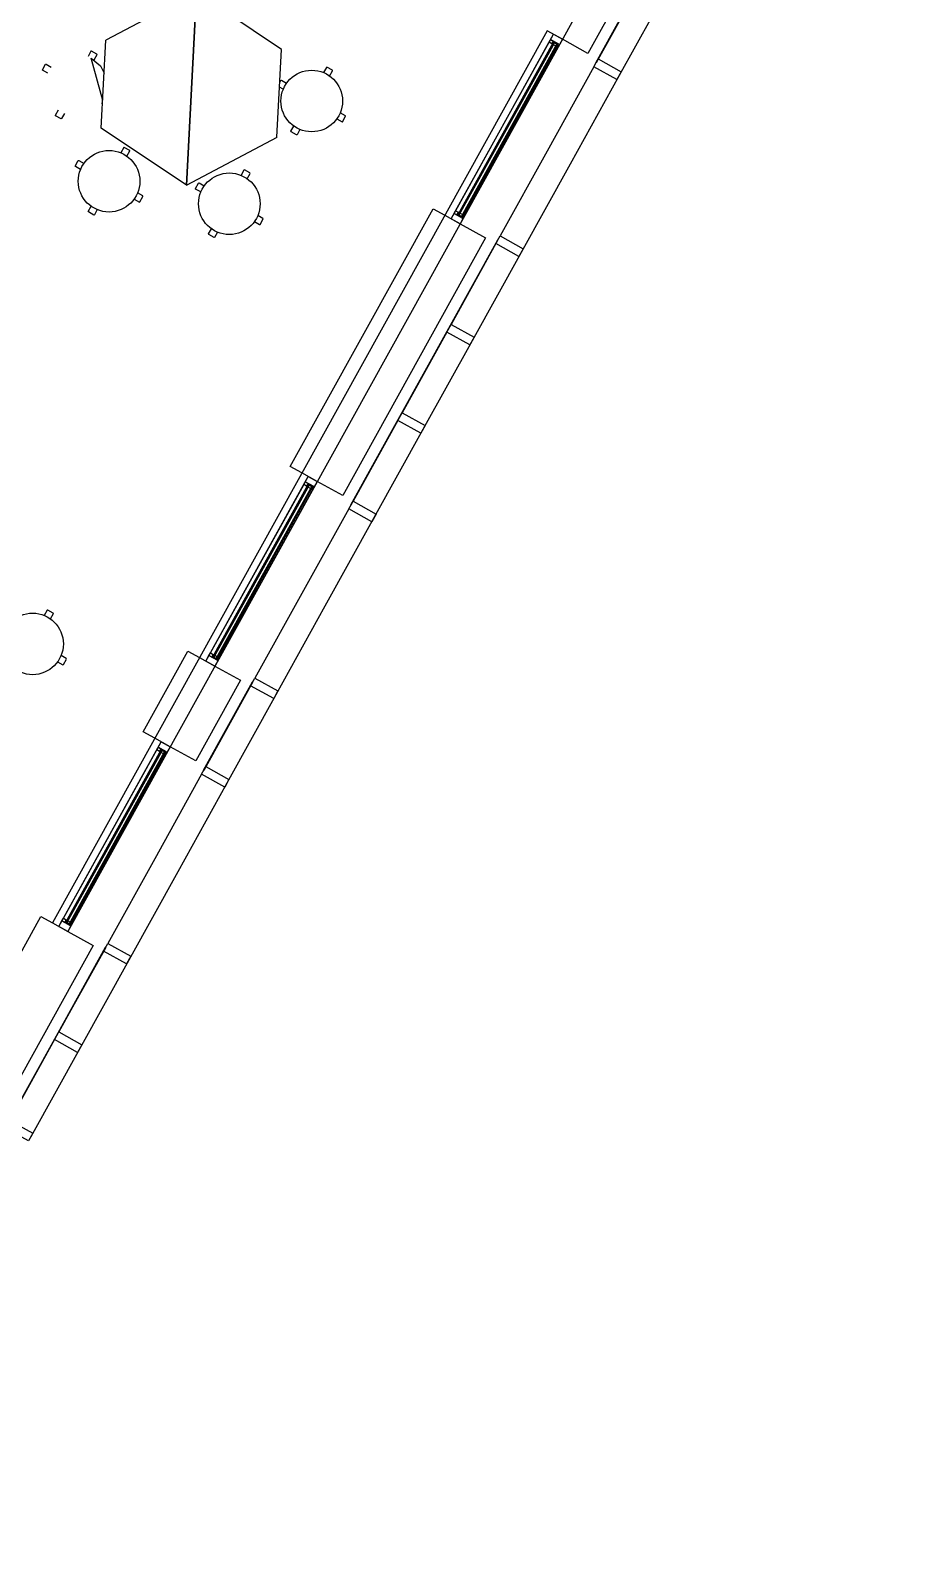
# Model space of a CAD drawing. Header units: metres. Extents: x 3.2 to 22.3, y 0.7 to 22.8.
# Drawn here: x 16.565 to 18.541, y 5.745 to 9.179 of the extents above; entities that cross this region are included whole.
import ezdxf

# ---------------------------------------------------------------- set-up
doc = ezdxf.new("R2010")
doc.units = ezdxf.units.M
for name, color, linetype in [('ARREDI', 9, 'Continuous'), ('INFISSI_VETRATE', 4, 'Continuous'), ('PARETI_STRUTTURE', 7, 'Continuous')]:
    doc.layers.add(name, color=color, linetype=linetype)

msp = doc.modelspace()

# ---------------------------------------------------------------- linework, layer by layer
at = {"layer": 'ARREDI'}
for points in [[(17.9398, 9.3048), (17.9402, 9.3046), (17.8304, 9.1066), (17.8301, 9.1068)], [(17.7285, 9.1585), (17.7352, 9.1706), (17.7552, 9.1595), (17.745, 9.1412), (17.7438, 9.1418), (17.7473, 9.1481)], [(17.7285, 9.1585), (17.7345, 9.1551), (17.7312, 9.1492), (17.7252, 9.1525)], [(17.7329, 9.1482), (17.7312, 9.1492), (17.7328, 9.152), (17.7345, 9.1511)], [(17.7404, 9.1438), (17.7349, 9.1468), (17.7373, 9.1513), (17.7429, 9.1483)], [(17.7459, 9.1456), (17.744, 9.1421), (17.7426, 9.1429), (17.7445, 9.1463)], [(17.5129, 8.7695), (17.5317, 8.7591), (17.5351, 8.7653), (17.5363, 8.7646), (17.5261, 8.7463), (17.5061, 8.7574)], [(17.5129, 8.7695), (17.5162, 8.7755), (17.5222, 8.7721), (17.5189, 8.7662)], [(17.5239, 8.7712), (17.5223, 8.7683), (17.5206, 8.7692), (17.5222, 8.7721)], [(17.5316, 8.7672), (17.5291, 8.7627), (17.5236, 8.7658), (17.5261, 8.7703)], [(17.533, 8.7616), (17.5316, 8.7623), (17.5335, 8.7658), (17.535, 8.765)], [(17.6105, 8.7107), (17.6109, 8.7105), (17.5011, 8.5125), (17.5008, 8.5127)], [(17.5008, 8.5127), (17.5011, 8.5125), (17.3914, 8.3145), (17.391, 8.3147)], [(17.391, 8.3147), (17.3914, 8.3145), (17.2816, 8.1165), (17.2812, 8.1167)], [(17.1796, 8.1684), (17.1864, 8.1805), (17.2063, 8.1695), (17.1962, 8.1511), (17.195, 8.1518), (17.1985, 8.158)], [(17.1796, 8.1684), (17.1857, 8.1651), (17.1824, 8.1591), (17.1763, 8.1624)], [(17.1841, 8.1582), (17.1824, 8.1591), (17.184, 8.162), (17.1857, 8.161)], [(17.1915, 8.1537), (17.186, 8.1568), (17.1885, 8.1612), (17.194, 8.1582)], [(17.1971, 8.1555), (17.1952, 8.152), (17.1937, 8.1528), (17.1957, 8.1563)], [(16.964, 7.7794), (16.9828, 7.769), (16.9863, 7.7752), (16.9874, 7.7746), (16.9773, 7.7562), (16.9573, 7.7673)], [(16.964, 7.7794), (16.9673, 7.7854), (16.9734, 7.782), (16.9701, 7.7761)], [(16.9751, 7.7811), (16.9735, 7.7782), (16.9718, 7.7792), (16.9734, 7.782)], [(16.9828, 7.7771), (16.9803, 7.7727), (16.9748, 7.7757), (16.9773, 7.7802)], [(16.9842, 7.7715), (16.9828, 7.7723), (16.9847, 7.7758), (16.9861, 7.775)], [(17.0617, 7.7207), (17.0621, 7.7205), (16.9523, 7.5225), (16.9519, 7.5227)], [(16.8503, 7.5744), (16.8564, 7.571), (16.8531, 7.5651), (16.847, 7.5684)], [(16.8503, 7.5744), (16.8571, 7.5865), (16.877, 7.5754), (16.8669, 7.5571), (16.8657, 7.5577), (16.8692, 7.564)], [(16.8548, 7.5641), (16.8531, 7.5651), (16.8547, 7.5679), (16.8564, 7.567)], [(16.8622, 7.5597), (16.8567, 7.5627), (16.8592, 7.5672), (16.8647, 7.5641)], [(16.8678, 7.5615), (16.8659, 7.558), (16.8644, 7.5588), (16.8664, 7.5622)], [(16.6347, 7.1854), (16.6535, 7.175), (16.657, 7.1812), (16.6581, 7.1805), (16.648, 7.1622), (16.628, 7.1733)], [(16.6347, 7.1854), (16.638, 7.1914), (16.6441, 7.188), (16.6408, 7.182)], [(16.6458, 7.1871), (16.6442, 7.1842), (16.6425, 7.1851), (16.6441, 7.188)], [(16.6535, 7.1831), (16.651, 7.1786), (16.6455, 7.1817), (16.648, 7.1862)], [(16.6549, 7.1775), (16.6535, 7.1782), (16.6554, 7.1817), (16.6568, 7.1809)], [(16.7324, 7.1266), (16.7328, 7.1264), (16.623, 6.9284), (16.6226, 6.9286)], [(16.6226, 6.9286), (16.623, 6.9284), (16.5132, 6.7304), (16.5129, 6.7306)]]:
    msp.add_lwpolyline(points, close=True, dxfattribs=at)
for points in [[(17.1265, 9.1367), (16.9361, 9.265), (16.9135, 8.8325), (16.9361, 9.265), (16.7333, 9.1573)], [(16.723, 8.9607), (16.7333, 9.1573)], [(17.1162, 8.9401), (17.1266, 9.1367)], [(16.5913, 9.091), (16.5982, 9.1034)], [(16.5982, 9.1034), (16.5993, 9.1037)], [(16.5993, 9.1037), (16.611, 9.0972)], [(16.6998, 9.1326), (16.6933, 9.1208)], [(16.7009, 9.1329), (16.6998, 9.1326)], [(16.7263, 9.0225), (16.7005, 9.1174), (16.721, 9.1), (16.7295, 9.0835)], [(16.7133, 9.126), (16.7009, 9.1329)], [(16.7071, 9.1132), (16.7136, 9.1249)], [(16.7136, 9.1249), (16.7133, 9.126)], [(16.5916, 9.09), (16.5913, 9.091)], [(16.6033, 9.0835), (16.5916, 9.09)], [(17.1227, 9.0629), (17.1251, 9.0674)], [(17.1251, 9.0674), (17.1262, 9.0677)], [(17.1262, 9.0677), (17.1379, 9.0612)], [(17.2268, 9.0965), (17.2203, 9.0848)], [(17.2279, 9.0968), (17.2268, 9.0965)], [(17.2403, 9.0899), (17.2279, 9.0968)], [(17.2341, 9.0771), (17.2406, 9.0889)], [(17.2406, 9.0889), (17.2403, 9.0899)], [(17.1303, 9.0474), (17.1221, 9.0519)], [(16.6205, 8.9894), (16.627, 9.0011)], [(16.7231, 9.0171), (16.7259, 9.0155)], [(16.6208, 8.9883), (16.6205, 8.9894)], [(16.6332, 8.9814), (16.6208, 8.9883)], [(16.6342, 8.9817), (16.6332, 8.9814)], [(16.6407, 8.9935), (16.6342, 8.9817)], [(17.1474, 8.9533), (17.1539, 8.965)], [(17.2501, 8.981), (17.2618, 8.9745)], [(17.2694, 8.9883), (17.2577, 8.9948)], [(17.2618, 8.9745), (17.2629, 8.9748)], [(17.2628, 8.9748), (17.2697, 8.9872)], [(17.2697, 8.9872), (17.2694, 8.9883)], [(16.9135, 8.8325), (16.723, 8.9607)], [(16.9135, 8.8325), (17.1163, 8.9401)], [(17.1477, 8.9522), (17.1474, 8.9533)], [(17.1601, 8.9454), (17.1477, 8.9522)], [(17.1612, 8.9457), (17.1601, 8.9454)], [(17.1677, 8.9574), (17.1612, 8.9457)], [(16.7731, 8.917), (16.7666, 8.9052)], [(16.7742, 8.9173), (16.7731, 8.917)], [(16.7866, 8.9104), (16.7742, 8.9173)], [(16.7804, 8.8976), (16.7869, 8.9093)], [(16.7869, 8.9093), (16.7866, 8.9104)], [(16.6646, 8.8754), (16.6715, 8.8878)], [(16.6649, 8.8744), (16.6646, 8.8754)], [(16.6766, 8.8679), (16.6649, 8.8744)], [(16.6715, 8.8878), (16.6726, 8.8881)], [(16.6725, 8.8881), (16.6843, 8.8816)], [(17.0423, 8.8666), (17.0358, 8.8548)], [(17.0434, 8.8669), (17.0423, 8.8666)], [(17.0558, 8.86), (17.0434, 8.8669)], [(17.0496, 8.8472), (17.0561, 8.8589)], [(17.0561, 8.8589), (17.0558, 8.86)], [(16.9338, 8.825), (16.9407, 8.8374)], [(16.9341, 8.824), (16.9338, 8.825)], [(16.9407, 8.8374), (16.9417, 8.8377)], [(16.9417, 8.8377), (16.9535, 8.8312)], [(16.7964, 8.8015), (16.8081, 8.795)], [(16.8158, 8.8087), (16.804, 8.8152)], [(16.8081, 8.795), (16.8092, 8.7953)], [(16.8092, 8.7953), (16.8161, 8.8077)], [(16.8161, 8.8077), (16.8158, 8.8087)], [(16.9458, 8.8175), (16.9341, 8.824)], [(16.6938, 8.7738), (16.7003, 8.7855)], [(16.6941, 8.7727), (16.6938, 8.7738)], [(16.7065, 8.7658), (16.6941, 8.7727)], [(16.7075, 8.7661), (16.7065, 8.7658)], [(16.714, 8.7779), (16.7075, 8.7661)], [(17.0849, 8.7584), (17.0732, 8.7649)], [(17.0784, 8.7449), (17.0853, 8.7573)], [(17.0852, 8.7573), (17.0849, 8.7583)], [(16.9633, 8.7223), (16.9629, 8.7234)], [(16.963, 8.7234), (16.9695, 8.7351)], [(16.9757, 8.7154), (16.9633, 8.7223)], [(16.9832, 8.7275), (16.9767, 8.7157)], [(17.0656, 8.7511), (17.0773, 8.7446)], [(17.0773, 8.7446), (17.0784, 8.7449)], [(16.9767, 8.7157), (16.9757, 8.7154)], [(16.6019, 7.8811), (16.5954, 7.8694)], [(16.603, 7.8814), (16.6019, 7.8811)], [(16.6154, 7.8745), (16.603, 7.8814)], [(16.6092, 7.8618), (16.6157, 7.8735)], [(16.6157, 7.8735), (16.6154, 7.8745)], [(16.6252, 7.7656), (16.6369, 7.7591)], [(16.6445, 7.7729), (16.6328, 7.7794)], [(16.638, 7.7594), (16.6449, 7.7718)], [(16.6449, 7.7718), (16.6445, 7.7729)], [(16.6369, 7.7591), (16.638, 7.7594)]]:
    msp.add_lwpolyline(points, dxfattribs=at)
for centre in [(17.194, 9.0211), (16.7403, 8.8415), (17.0095, 8.7911), (16.5691, 7.8057)]:
    msp.add_circle(centre, 0.0689, dxfattribs=at)
at = {"layer": 'INFISSI_VETRATE'}
for points in [[(17.7386, 9.1357), (17.7326, 9.1297)], [(17.7164, 9.1135), (17.7103, 9.1075)], [(17.704, 9.0733), (17.6979, 9.0672)], [(17.6818, 9.051), (17.6757, 9.045)], [(17.6694, 9.0108), (17.6633, 9.0047)], [(17.6471, 8.9886), (17.6411, 8.9825)], [(17.6347, 8.9483), (17.6287, 8.9423)], [(17.6125, 8.9261), (17.6064, 8.92)], [(17.5779, 8.8636), (17.5718, 8.8576)], [(17.6001, 8.8858), (17.594, 8.8798)], [(17.5432, 8.8011), (17.5372, 8.7951)], [(17.5655, 8.8234), (17.5594, 8.8173)], [(17.1623, 8.1139), (17.1562, 8.1079)], [(17.1845, 8.1362), (17.1785, 8.1301)], [(17.1499, 8.0737), (17.1438, 8.0676)], [(17.1277, 8.0515), (17.1216, 8.0454)], [(17.1152, 8.0112), (17.1092, 8.0052)], [(17.093, 7.989), (17.087, 7.9829)], [(17.0806, 7.9487), (17.0746, 7.9427)], [(17.0584, 7.9265), (17.0523, 7.9205)], [(17.0238, 7.864), (17.0177, 7.858)], [(17.046, 7.8863), (17.0399, 7.8802)], [(16.9891, 7.8016), (16.9831, 7.7955)], [(17.0113, 7.8238), (17.0053, 7.8177)], [(16.8506, 7.5517), (16.8445, 7.5456)], [(16.816, 7.4892), (16.8099, 7.4832)], [(16.8382, 7.5114), (16.8321, 7.5054)], [(16.7813, 7.4267), (16.7753, 7.4207)], [(16.8036, 7.449), (16.7975, 7.4429)], [(16.7689, 7.3865), (16.7629, 7.3804)], [(16.7467, 7.3643), (16.7406, 7.3582)], [(16.7343, 7.324), (16.7282, 7.318)], [(16.7121, 7.3018), (16.706, 7.2957)], [(16.6997, 7.2615), (16.6936, 7.2555)], [(16.6774, 7.2393), (16.6714, 7.2333)], [(16.665, 7.1991), (16.659, 7.193)]]:
    msp.add_lwpolyline(points, dxfattribs=at)
at = {"layer": 'PARETI_STRUTTURE'}
for points in [[(21.7069, 16.288), (16.6481, 7.1621)], [(17.9652, 9.5383), (18.0223, 9.5067), (17.8124, 9.1278), (17.7552, 9.1595)], [(17.9354, 9.296), (17.8352, 9.1152), (17.8868, 9.0865), (17.8773, 9.0693), (17.8256, 9.098), (17.8352, 9.1152)], [(17.9918, 9.276), (17.8821, 9.0779)], [(17.7209, 9.1786), (16.6136, 7.1812)], [(17.7552, 9.1595), (17.7207, 9.1786)], [(17.7252, 9.1525), (17.7352, 9.1706)], [(17.5162, 8.7755), (17.7252, 9.1525)], [(17.5163, 8.7757), (17.725, 9.1523)], [(17.7373, 9.1513), (17.5236, 8.7658), (17.5216, 8.7669), (17.7353, 9.1525)], [(17.5312, 8.7616), (17.5291, 8.7627), (17.7428, 9.1482), (17.7449, 9.1471)], [(17.7447, 9.1468), (17.5312, 8.7616)], [(17.5363, 8.7646), (17.745, 9.1412), (17.7481, 9.1468)], [(17.745, 9.1412), (17.5363, 8.7646)], [(17.7552, 9.1595), (17.6406, 8.9529)], [(17.8257, 9.098), (17.7207, 8.9086)], [(17.8821, 9.0779), (17.7723, 8.8799)], [(17.6406, 8.9529), (17.5261, 8.7463)], [(17.7207, 8.9086), (17.6157, 8.7192), (17.6673, 8.6905), (17.6578, 8.6733), (17.6061, 8.7019), (17.6157, 8.7192)], [(17.7723, 8.8799), (17.6625, 8.6819)], [(17.1719, 8.1886), (17.1461, 8.2029), (17.4658, 8.7797)], [(17.4658, 8.7797), (17.4917, 8.7654)], [(17.4917, 8.7654), (17.5261, 8.7463)], [(17.5062, 8.7575), (17.5162, 8.7755)], [(17.5261, 8.7463), (17.5833, 8.7146), (17.2635, 8.1378), (17.2063, 8.1695)], [(17.6061, 8.7019), (17.5059, 8.5211), (17.5575, 8.4925), (17.548, 8.4753), (17.4963, 8.5039), (17.5059, 8.5211)], [(17.6625, 8.6819), (17.5528, 8.4839)], [(17.4963, 8.5039), (17.3961, 8.3231), (17.4478, 8.2945), (17.4382, 8.2773), (17.3866, 8.3059), (17.3961, 8.3231)], [(17.5528, 8.4839), (17.443, 8.2859)], [(17.3866, 8.3059), (17.2864, 8.1251), (17.338, 8.0965), (17.3285, 8.0793), (17.2768, 8.1079), (17.2864, 8.1251)], [(17.443, 8.2859), (17.3332, 8.0879)], [(17.2063, 8.1695), (17.1719, 8.1886)], [(17.1763, 8.1624), (17.1864, 8.1805)], [(16.9673, 7.7854), (17.1763, 8.1625)], [(16.9675, 7.7856), (17.1762, 8.1622)], [(17.1885, 8.1613), (16.9748, 7.7757), (16.9727, 7.7769), (17.1864, 8.1624)], [(16.982, 7.7717), (16.9803, 7.7727), (17.194, 8.1582), (17.1961, 8.157), (16.9824, 7.7715)], [(16.9874, 7.7746), (17.1962, 8.1511)], [(17.1962, 8.1511), (16.9874, 7.7746)], [(17.2064, 8.1695), (17.0918, 7.9628)], [(17.2768, 8.1079), (17.1718, 7.9185)], [(17.3332, 8.0879), (17.2235, 7.8899)], [(17.0918, 7.9629), (16.9773, 7.7562)], [(17.1718, 7.9185), (17.0668, 7.7291), (17.1185, 7.7005), (17.1089, 7.6832), (17.0573, 7.7119), (17.0668, 7.7291)], [(17.2235, 7.8899), (17.1137, 7.6919)], [(16.8426, 7.5945), (16.8168, 7.6088), (16.917, 7.7896)], [(16.917, 7.7896), (16.9428, 7.7753)], [(16.9428, 7.7753), (16.9773, 7.7562)], [(16.9573, 7.7673), (16.9673, 7.7854)], [(16.9874, 7.7746), (16.982, 7.7648)], [(16.9773, 7.7562), (17.0344, 7.7245), (16.9342, 7.5437), (16.877, 7.5754)], [(17.0573, 7.7119), (16.9571, 7.5311), (17.0087, 7.5024), (16.9992, 7.4852), (16.9475, 7.5139), (16.9571, 7.5311)], [(17.1137, 7.6919), (17.0039, 7.4938)], [(16.877, 7.5754), (16.8426, 7.5945)], [(16.638, 7.1914), (16.847, 7.5684)], [(16.6382, 7.1916), (16.8469, 7.5682)], [(16.8592, 7.5672), (16.6455, 7.1817), (16.6434, 7.1828), (16.8571, 7.5684)], [(16.6581, 7.1805), (16.8669, 7.5571), (16.8692, 7.5614)], [(16.8669, 7.5571), (16.6581, 7.1805)], [(16.8771, 7.5754), (16.7625, 7.3688)], [(16.847, 7.5684), (16.8571, 7.5865)], [(16.9475, 7.5139), (16.8425, 7.3245)], [(17.0039, 7.4938), (16.8942, 7.2958)], [(16.7625, 7.3688), (16.648, 7.1622)], [(16.8425, 7.3245), (16.7375, 7.1351), (16.7892, 7.1064), (16.7796, 7.0892), (16.728, 7.1178), (16.7375, 7.1351)], [(16.8942, 7.2958), (16.7844, 7.0978)], [(16.4821, 7.0052), (16.5877, 7.1956)], [(16.5877, 7.1956), (16.6135, 7.1813)], [(16.6135, 7.1813), (16.648, 7.1622)], [(16.628, 7.1733), (16.638, 7.1914)], [(16.648, 7.1622), (16.7051, 7.1305), (16.57, 6.8867)], [(16.728, 7.1178), (16.6278, 6.937), (16.6794, 6.9084), (16.6699, 6.8912), (16.6182, 6.9198), (16.6278, 6.937)], [(16.7844, 7.0978), (16.6746, 6.8998)], [(16.6182, 6.9198), (16.518, 6.739), (16.5696, 6.7104), (16.5601, 6.6932), (16.5084, 6.7218), (16.518, 6.739)], [(16.57, 6.8867), (15.9371, 5.7451)], [(16.6746, 6.8998), (16.5649, 6.7018)]]:
    msp.add_lwpolyline(points, dxfattribs=at)
for points in [[(17.5261, 8.7463), (17.5061, 8.7574), (17.7352, 9.1706), (17.7552, 9.1595)], [(17.7373, 9.1513), (17.5236, 8.7658), (17.5216, 8.7669), (17.7353, 9.1525)], [(17.7428, 9.1483), (17.7449, 9.1471), (17.5312, 8.7616), (17.5291, 8.7627)], [(16.9773, 7.7562), (16.9573, 7.7673), (17.1864, 8.1805), (17.2064, 8.1695)], [(17.1885, 8.1613), (16.9748, 7.7757), (16.9727, 7.7769), (17.1864, 8.1624)], [(17.194, 8.1582), (17.1961, 8.157), (16.9824, 7.7715), (16.9803, 7.7727)], [(16.648, 7.1622), (16.628, 7.1733), (16.8571, 7.5865), (16.8771, 7.5754)], [(16.8592, 7.5672), (16.6455, 7.1817), (16.6434, 7.1828), (16.8571, 7.5684)], [(16.8647, 7.5642), (16.8668, 7.563), (16.6531, 7.1775), (16.651, 7.1786)], [(16.6531, 7.1775), (16.651, 7.1786), (16.8647, 7.5641), (16.8668, 7.563)]]:
    msp.add_lwpolyline(points, close=True, dxfattribs=at)

doc.saveas('drawing.dxf')
